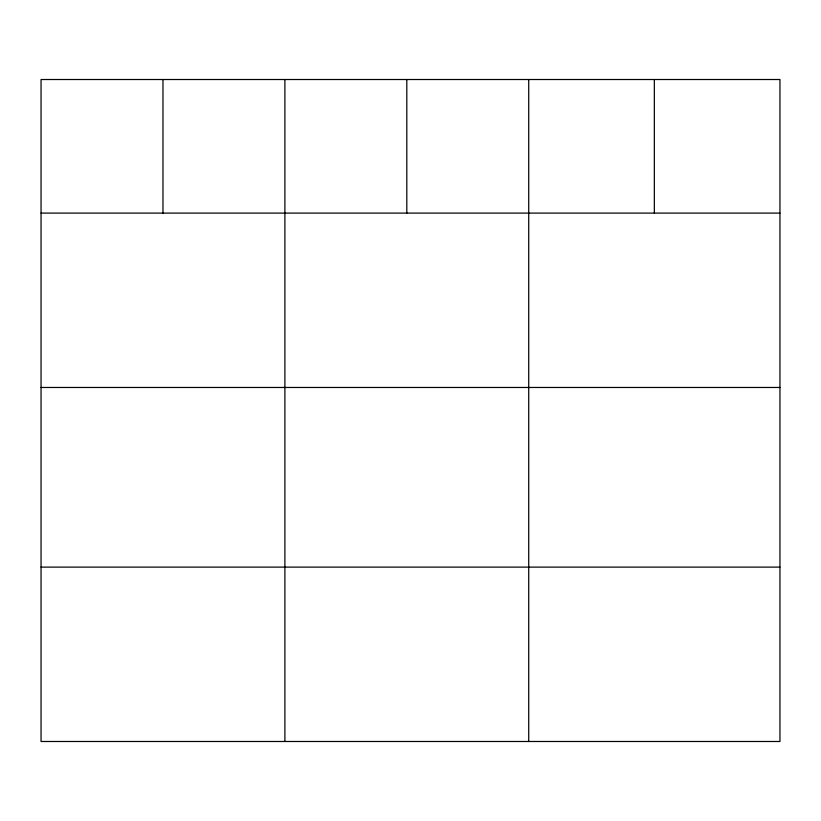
<?xml version="1.0" encoding="UTF-8"?>
<svg xmlns="http://www.w3.org/2000/svg" width="821" height="821" viewBox="0 0 821 821"><rect width="100%" height="100%" fill="white"/><g stroke="black" fill="none" stroke-linecap="round" stroke-linejoin="round"><path stroke-width="1.23" d="M779.95 213.101L779.95 741.486L41.05 741.486L41.05 79.514L779.95 79.514L779.95 213.101L41.05 213.101M41.05 387.471L779.95 387.471M41.05 567.116L779.95 567.116M654.337 79.514L654.337 213.101M528.724 79.514L528.724 741.486M406.805 79.514L406.805 213.101M284.887 79.514L284.887 741.486M162.969 79.514L162.969 213.101"/></g></svg>
